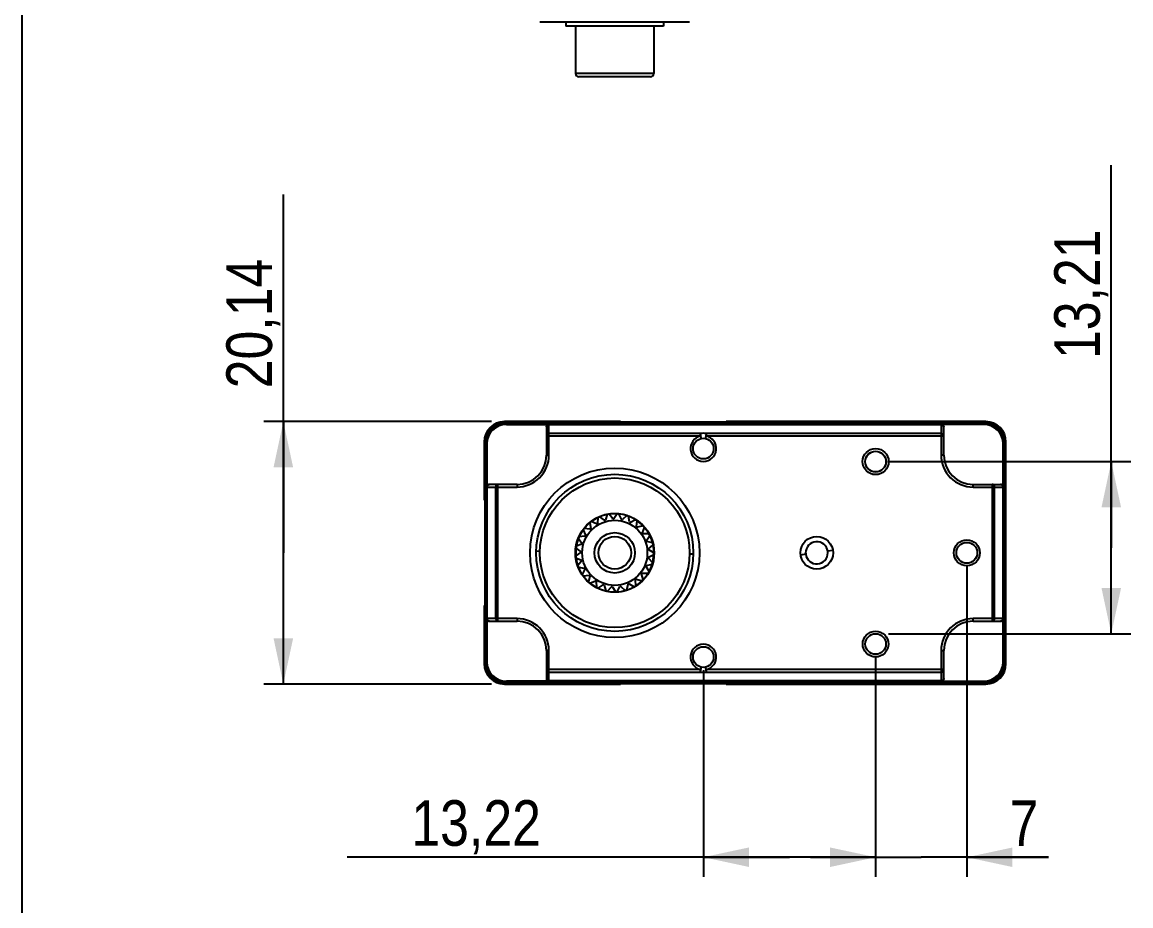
# Model space of a CAD drawing. Header units: millimetres. Extents: x 0 to 297, y 0 to 210.
# Drawn here: x 0 to 85.1, y 76.6 to 144.5 of the extents above; entities that cross this region are included whole.
import ezdxf

# ---------------------------------------------------------------- set-up
doc = ezdxf.new("R2010")
doc.units = ezdxf.units.MM
doc.header["$LTSCALE"] = 16.335
doc.layers.get('0').update_dxf_attribs({"linetype": 'CONTINUOUS'})
doc.styles.get("Standard").update_dxf_attribs({"font": 'txt', "width": 0.85})
doc.dimstyles.new('DIMSTYLE_3', dxfattribs={"dimtxt": 3.5, "dimasz": 3.5, "dimexe": 0.18, "dimexo": 0.0625, "dimgap": 0.09, "dimtad": 1, "dimdsep": 46, "dimtxsty": 'Standard', "dimblk": '_FILLED', "dimblk1": '_FILLED', "dimblk2": '_FILLED', "dimcen": 0.09, "dimadec": 0, "dimazin": 0, "dimtp": 0.2, "dimtm": 0.2, "dimtfac": 1, "dimtofl": 0, "dimtmove": 0, "dimatfit": 3, "dimldrblk": '_FILLED', "dimfxl": 1, "dimtolj": 1, "dimarcsym": 0})

# ---------------------------------------------------------------- blocks, each defined once
blk = doc.blocks.new('_FILLED')
at = {"color": 0, "linetype": 'ByBlock'}
blk.add_solid([(0, 0), (-1, 0.214), (-1, -0.214)], dxfattribs=at)
blk = doc.blocks.new('*D5')
at = {"color": 2, "linetype": 'Continuous'}
for p, q in [((20.043, 103.734), (20.043, 131.231)), ((36.006, 113.805), (18.543, 113.805)), ((20.043, 113.805), (20.043, 103.734)), ((20.043, 93.664), (20.043, 103.734)), ((36.006, 93.664), (18.543, 93.664))]:
    blk.add_line(p, q, dxfattribs=at)
at = {"color": 2, "linetype": 'Continuous', "xscale": 3.5, "yscale": 3.5, "zscale": 3.5}
for p, rotation in [((20.043, 113.805), 90), ((20.043, 93.664), 270)]:
    blk.add_blockref('_FILLED', p, dxfattribs=dict(at, rotation=rotation))
at = {"color": 2, "linetype": 'Continuous', "insert": (15.668, 116.356), "char_height": 3.5, "width": 14.875, "attachment_point": 1, "rotation": 90, "line_spacing_factor": 0.9}
blk.add_mtext('20,14', dxfattribs=at)
blk = doc.blocks.new('*D6')
at = {"color": 2, "linetype": 'Continuous'}
for p, q in [((65.497, 95.734), (65.497, 78.873)), ((52.277, 94.734), (52.277, 78.873)), ((58.887, 80.373), (24.94, 80.373)), ((52.277, 80.373), (58.887, 80.373)), ((65.497, 80.373), (58.887, 80.373))]:
    blk.add_line(p, q, dxfattribs=at)
at = {"color": 2, "linetype": 'Continuous', "xscale": 3.5, "yscale": 3.5, "zscale": 3.5, "rotation": 180}
blk.add_blockref('_FILLED', (52.277, 80.373), dxfattribs=at)
at = {"color": 2, "linetype": 'Continuous', "xscale": 3.5, "yscale": 3.5, "zscale": 3.5}
blk.add_blockref('_FILLED', (65.497, 80.373), dxfattribs=at)
at = {"color": 2, "linetype": 'Continuous', "insert": (39.815, 84.748), "char_height": 3.5, "width": 14.875, "attachment_point": 3, "line_spacing_factor": 0.9}
blk.add_mtext('13,22', dxfattribs=at)
blk = doc.blocks.new('*D7')
at = {"color": 2, "linetype": 'Continuous'}
for p, q in [((72.497, 102.734), (72.497, 78.869)), ((65.497, 94.944), (65.497, 78.869)), ((65.497, 80.369), (60.497, 80.369)), ((60.497, 80.369), (68.997, 80.369)), ((78.753, 80.369), (68.997, 80.369)), ((72.497, 80.369), (78.753, 80.369))]:
    blk.add_line(p, q, dxfattribs=at)
at = {"color": 2, "linetype": 'Continuous', "xscale": 3.5, "yscale": 3.5, "zscale": 3.5}
blk.add_blockref('_FILLED', (65.497, 80.369), dxfattribs=at)
at = {"color": 2, "linetype": 'Continuous', "xscale": 3.5, "yscale": 3.5, "zscale": 3.5, "rotation": 180}
blk.add_blockref('_FILLED', (72.497, 80.369), dxfattribs=at)
at = {"color": 2, "linetype": 'Continuous', "insert": (75.778, 84.744), "char_height": 3.5, "width": 2.975, "attachment_point": 1, "line_spacing_factor": 0.9}
blk.add_mtext('7', dxfattribs=at)
blk = doc.blocks.new('*D8')
at = {"color": 2, "linetype": 'Continuous'}
for p, q in [((83.582, 104.129), (83.582, 133.476)), ((66.497, 110.734), (85.082, 110.734)), ((83.582, 110.734), (83.582, 104.129)), ((83.582, 97.524), (83.582, 104.129)), ((66.497, 97.524), (85.082, 97.524))]:
    blk.add_line(p, q, dxfattribs=at)
at = {"color": 2, "linetype": 'Continuous', "xscale": 3.5, "yscale": 3.5, "zscale": 3.5}
for p, rotation in [((83.582, 110.734), 90), ((83.582, 97.524), 270)]:
    blk.add_blockref('_FILLED', p, dxfattribs=dict(at, rotation=rotation))
at = {"color": 2, "linetype": 'Continuous', "insert": (79.207, 118.601), "char_height": 3.5, "width": 14.875, "attachment_point": 1, "rotation": 90, "line_spacing_factor": 0.9}
blk.add_mtext('13,21', dxfattribs=at)

msp = doc.modelspace()

# ---------------------------------------------------------------- linework, layer by layer
at = {"color": 7, "linetype": 'Continuous'}
for p, q in [((0, 0), (0, 210)), ((51.221, 144.461), (39.733, 144.461)), ((41.727, 144.461), (41.727, 144.161)), ((49.227, 144.161), (41.727, 144.161)), ((42.477, 144.161), (42.477, 140.511)), ((48.477, 144.161), (48.477, 140.511)), ((49.227, 144.461), (49.227, 144.161)), ((48.477, 140.511), (42.477, 140.511)), ((48.227, 140.261), (42.727, 140.261)), ((45.927, 113.805), (37.006, 113.805)), ((37.011, 113.75), (37.166, 113.594)), ((73.942, 113.75), (37.011, 113.75)), ((37.077, 113.684), (73.876, 113.684)), ((37.166, 113.594), (40.427, 113.594)), ((40.227, 113.391), (40.227, 111.234)), ((40.427, 111.235), (40.427, 113.591)), ((70.527, 113.591), (40.427, 113.591)), ((40.427, 113.572), (70.527, 113.572)), ((45.927, 113.75), (45.927, 113.805)), ((54.027, 113.762), (45.927, 113.762)), ((54.027, 113.75), (54.027, 113.805)), ((73.947, 113.805), (54.027, 113.805)), ((73.787, 113.594), (70.527, 113.594)), ((70.527, 113.591), (70.527, 111.234)), ((70.727, 111.234), (70.727, 113.391)), ((73.787, 113.594), (73.942, 113.75)), ((40.227, 112.701), (52.063, 112.701)), ((52.063, 112.881), (40.427, 112.881)), ((52.106, 112.506), (52.063, 112.881)), ((52.063, 112.701), (52.106, 112.506)), ((52.49, 112.881), (52.447, 112.506)), ((52.447, 112.506), (52.49, 112.701)), ((70.527, 112.881), (52.49, 112.881)), ((52.49, 112.701), (70.727, 112.701)), ((35.456, 112.255), (35.456, 107.784)), ((35.511, 112.25), (35.511, 95.219)), ((35.666, 112.095), (35.511, 112.25)), ((35.577, 95.285), (35.577, 112.184)), ((35.666, 112.095), (35.666, 108.784)), ((75.442, 112.25), (75.287, 112.095)), ((75.287, 108.784), (75.287, 112.095)), ((75.376, 112.184), (75.376, 95.285)), ((75.442, 95.219), (75.442, 112.25)), ((75.497, 95.214), (75.497, 112.255)), ((40.427, 111.234), (40.227, 111.234)), ((70.727, 111.234), (70.527, 111.234)), ((37.977, 108.984), (35.866, 108.984)), ((36.51, 98.484), (36.51, 108.984)), ((37.977, 108.984), (37.977, 108.784)), ((72.977, 108.984), (75.087, 108.984)), ((72.977, 108.784), (72.977, 108.984)), ((74.443, 108.984), (74.443, 98.484)), ((35.671, 108.784), (35.671, 98.684)), ((35.671, 108.784), (37.977, 108.784)), ((35.69, 98.684), (35.69, 108.784)), ((36.329, 108.784), (36.329, 98.684)), ((72.977, 108.784), (75.283, 108.784)), ((74.624, 98.684), (74.624, 108.784)), ((75.263, 108.784), (75.263, 98.684)), ((75.283, 98.684), (75.283, 108.784)), ((35.511, 107.784), (35.456, 107.784)), ((35.499, 107.784), (35.499, 99.684)), ((44.191, 106.445), (44.154, 105.997)), ((44.68, 106.231), (44.322, 106.503)), ((44.906, 106.68), (44.758, 106.255)), ((45.326, 106.351), (45.047, 106.703)), ((45.656, 106.729), (45.407, 106.354)), ((45.982, 106.306), (45.799, 106.717)), ((46.395, 106.59), (46.061, 106.289)), ((46.606, 106.1), (46.531, 106.543)), ((43.576, 105.539), (43.131, 105.605)), ((43.558, 106.04), (43.633, 105.597)), ((44.084, 105.955), (43.67, 106.129)), ((47.077, 106.272), (46.678, 106.064)), ((47.158, 105.745), (47.196, 106.193)), ((47.657, 105.794), (47.22, 105.692)), ((47.605, 105.263), (47.753, 105.688)), ((42.684, 104.831), (42.963, 104.478)), ((43.187, 105.01), (42.74, 104.963)), ((43.044, 105.491), (43.227, 105.08)), ((48.101, 105.187), (47.652, 105.197)), ((47.919, 104.686), (48.168, 105.06)), ((39.734, 103.844), (39.452, 103.85)), ((42.499, 104.102), (42.857, 103.83)), ((42.942, 104.4), (42.52, 104.243)), ((48.38, 104.489), (47.947, 104.61)), ((48.079, 104.049), (48.413, 104.349)), ((48.477, 103.743), (48.087, 103.968)), ((62.215, 103.903), (61.819, 103.849)), ((42.856, 103.749), (42.486, 103.492)), ((42.501, 103.35), (42.916, 103.175)), ((42.934, 103.097), (42.641, 102.756)), ((48.384, 102.997), (48.063, 103.312)), ((48.075, 103.392), (48.474, 103.6)), ((51.501, 103.619), (51.219, 103.625)), ((60.134, 103.62), (59.738, 103.566)), ((42.69, 102.622), (43.135, 102.556)), ((43.173, 102.484), (42.973, 102.082)), ((47.669, 101.687), (47.54, 102.118)), ((47.588, 102.182), (48.038, 102.173)), ((48.11, 102.297), (47.877, 102.682)), ((47.908, 102.756), (48.346, 102.859)), ((43.055, 101.964), (43.502, 102.011)), ((43.556, 101.951), (43.463, 101.511)), ((43.571, 101.417), (43.993, 101.574)), ((44.06, 101.529), (44.079, 101.08)), ((44.207, 101.016), (44.577, 101.273)), ((46.412, 100.884), (46.506, 101.324)), ((46.579, 101.357), (46.969, 101.132)), ((47.091, 101.206), (47.073, 101.655)), ((47.136, 101.706), (47.569, 101.585)), ((44.653, 101.246), (44.783, 100.816)), ((44.923, 100.786), (45.217, 101.126)), ((45.298, 101.12), (45.531, 100.735)), ((45.674, 100.741), (45.874, 101.144)), ((45.953, 101.157), (46.275, 100.843)), ((35.456, 99.684), (35.456, 95.214)), ((35.511, 99.684), (35.456, 99.684)), ((35.666, 98.684), (35.666, 95.374)), ((37.978, 98.684), (35.671, 98.684)), ((35.866, 98.484), (37.977, 98.484)), ((37.977, 98.684), (37.977, 98.484)), ((75.283, 98.684), (72.976, 98.684)), ((72.977, 98.484), (72.977, 98.684)), ((72.977, 98.484), (75.087, 98.484)), ((75.287, 95.374), (75.287, 98.684)), ((40.227, 96.234), (40.227, 94.077)), ((40.227, 96.234), (40.427, 96.234)), ((40.427, 93.877), (40.427, 96.234)), ((70.527, 96.234), (70.727, 96.234)), ((70.527, 96.234), (70.527, 93.877)), ((70.727, 94.077), (70.727, 96.234)), ((35.511, 95.219), (35.666, 95.374)), ((75.287, 95.374), (75.442, 95.219)), ((52.063, 94.768), (40.227, 94.768)), ((40.427, 94.587), (52.063, 94.587)), ((52.063, 94.587), (52.106, 94.963)), ((52.106, 94.963), (52.063, 94.768)), ((52.49, 94.768), (52.447, 94.963)), ((52.447, 94.963), (52.49, 94.587)), ((70.727, 94.768), (52.49, 94.768)), ((52.49, 94.587), (70.527, 94.587)), ((37.006, 93.664), (45.927, 93.664)), ((37.166, 93.874), (37.011, 93.719)), ((37.011, 93.719), (73.942, 93.719)), ((73.876, 93.785), (37.077, 93.785)), ((40.427, 93.874), (37.166, 93.874)), ((70.527, 93.897), (40.427, 93.897)), ((40.427, 93.877), (70.527, 93.877)), ((45.927, 93.664), (45.927, 93.719)), ((45.927, 93.707), (54.027, 93.707)), ((54.027, 93.664), (54.027, 93.719)), ((54.027, 93.664), (73.947, 93.664)), ((70.527, 93.874), (73.787, 93.874)), ((73.942, 93.719), (73.787, 93.874))]:
    msp.add_line(p, q, dxfattribs=at)
for centre, radius in [((52.277, 111.734), 0.79), ((65.497, 110.734), 1), ((65.497, 110.734), 0.8), ((65.497, 110.734), 0.79), ((45.477, 103.734), 6.5), ((45.477, 103.734), 6.026), ((45.477, 103.734), 5.744), ((45.477, 103.734), 3.025), ((45.477, 103.734), 2.5), ((45.477, 103.734), 1.55), ((45.477, 103.734), 1.25), ((60.977, 103.734), 1.25), ((72.497, 103.734), 1), ((72.497, 103.734), 0.8), ((65.497, 96.734), 0.99), ((65.497, 96.734), 0.79), ((52.277, 95.734), 0.79)]:
    msp.add_circle(centre, radius, dxfattribs=at)
for centre, radius, start, end in [((42.727, 140.511), 0.25, 180, 269.98846), ((48.227, 140.511), 0.25, 270.04245, 360), ((37.006, 112.255), 1.55, 90.00043, 179.99957), ((40.429, 113.394), 0.202, 164.87241, 174.42775), ((40.425, 113.394), 0.198, 174.43168, 179.98591), ((40.426, 113.391), 0.2, 175.44045, 179.99449), ((40.426, 113.395), 0.2, 97.69101, 164.85068), ((40.415, 113.375), 0.193, 127.07918, 132.02254), ((40.427, 113.391), 0.201, 119.89492, 132.13705), ((40.42, 113.368), 0.203, 117.4943, 127.05581), ((40.427, 113.39), 0.201, 100.79011, 119.81255), ((40.427, 113.391), 0.201, 90.03004, 100.73363), ((40.427, 113.35), 0.222, 90.01781, 99.02624), ((40.427, 113.395), 0.199, 90.02594, 97.77175), ((70.526, 113.395), 0.199, 82.22828, 89.97406), ((70.526, 113.391), 0.201, 79.26642, 89.96996), ((70.527, 113.35), 0.222, 80.97548, 89.98576), ((70.527, 113.395), 0.2, 15.14928, 82.30902), ((70.526, 113.39), 0.201, 60.18753, 79.20994), ((70.526, 113.391), 0.201, 47.86299, 60.10515), ((70.533, 113.368), 0.203, 52.94287, 62.5046), ((70.538, 113.375), 0.193, 47.97592, 52.91948), ((70.527, 113.391), 0.2, 44.41789, 47.8382), ((70.543, 113.38), 0.187, 37.88086, 47.97753), ((70.527, 113.391), 0.2, 4.54255, 44.42614), ((70.524, 113.394), 0.202, 5.57203, 15.12755), ((70.529, 113.394), 0.198, 0.01409, 5.56809), ((70.527, 113.391), 0.2, 0.00551, 4.56021), ((73.947, 112.255), 1.55, 0.00043, 89.99957), ((52.277, 111.734), 0.99, 102.44534, 77.55466), ((52.277, 111.914), 0.991, 77.56608, 102.43392), ((15.393, 112.791), 36.671, 359.85907, 0.14086), ((86.181, 112.791), 33.692, 179.84672, 180.15343), ((37.977, 111.234), 2.45, 270.01488, 0.01842), ((37.977, 111.234), 2.25, 270, 360), ((72.977, 111.234), 2.45, 180.01488, 270.01842), ((72.977, 111.234), 2.25, 180, 270), ((35.866, 108.784), 0.2, 105.14928, 172.30902), ((35.871, 108.784), 0.201, 137.86299, 150.10515), ((35.894, 108.791), 0.203, 142.94287, 152.5046), ((35.87, 108.785), 0.2, 134.41789, 137.8382), ((35.871, 108.784), 0.2, 94.54255, 134.42614), ((35.887, 108.796), 0.193, 137.97592, 142.91948), ((35.882, 108.801), 0.187, 127.88086, 137.97753), ((35.867, 108.782), 0.202, 94.88786, 105.12824), ((35.866, 108.787), 0.198, 90.01099, 94.87734), ((35.871, 108.785), 0.2, 90.00551, 94.56021), ((75.083, 108.785), 0.2, 85.44045, 89.99449), ((75.087, 108.787), 0.198, 85.1226, 89.98901), ((75.086, 108.782), 0.202, 74.87172, 85.11208), ((75.087, 108.784), 0.2, 7.69101, 74.85068), ((75.066, 108.796), 0.193, 37.07918, 42.02254), ((75.059, 108.791), 0.203, 27.4943, 37.05581), ((75.082, 108.784), 0.201, 29.89492, 42.13705), ((35.865, 108.784), 0.199, 172.22828, 179.97406), ((35.871, 108.784), 0.201, 169.26642, 179.96996), ((35.872, 108.784), 0.201, 150.18753, 169.20994), ((35.912, 108.784), 0.222, 170.97548, 179.98576), ((75.082, 108.784), 0.201, 10.79011, 29.81255), ((75.041, 108.784), 0.222, 0.01781, 9.02624), ((75.082, 108.784), 0.201, 0.03004, 10.73363), ((75.088, 108.784), 0.199, 0.02594, 7.77175), ((45.477, 103.734), 3, 115.37134, 127.02231), ((45.477, 103.734), 3, 72.17197, 115.36843), ((45.366, 106.382), 0.05, 218.4, 326.4), ((45.477, 103.734), 3, 55.03157, 72.16843), ((45.477, 103.734), 3, 127.03157, 230.56843), ((43.583, 105.588), 0.05, 261.6, 9.6), ((44.104, 106.001), 0.05, 247.2, 355.2), ((44.711, 106.271), 0.05, 232.8, 340.8), ((46.028, 106.326), 0.05, 204, 312), ((46.655, 106.108), 0.05, 189.6, 297.6), ((47.208, 105.74), 0.05, 175.2, 283.2), ((45.477, 103.734), 3, 28.9709, 55.02834), ((43.182, 105.059), 0.05, 276, 24), ((47.653, 105.247), 0.05, 160.80004, 268.8), ((47.96, 104.658), 0.05, 146.4, 254.4), ((45.477, 103.734), 3, 11.83157, 28.96843), ((42.827, 103.79), 0.05, 304.8, 52.8), ((42.924, 104.447), 0.05, 290.4, 38.4), ((48.112, 104.011), 0.05, 132, 240), ((45.477, 103.734), 3, 357.43157, 11.82785), ((60.977, 103.734), 0.85, 7.74837, 180), ((60.977, 103.734), 0.85, 0, 7.74837), ((42.897, 103.129), 0.05, 319.2, 67.2), ((45.477, 103.734), 3, 328.63157, 357.42816), ((48.098, 103.347), 0.05, 117.60003, 225.6), ((60.977, 103.734), 0.85, 180, 187.74837), ((60.977, 103.734), 0.85, 187.74837, 360), ((43.128, 102.507), 0.05, 333.6, 81.6), ((47.587, 102.132), 0.05, 88.80003, 196.8), ((45.477, 103.734), 3, 316.97165, 328.6289), ((47.919, 102.707), 0.05, 103.2, 211.2), ((43.507, 101.961), 0.05, 348, 96), ((45.477, 103.734), 3, 230.57165, 256.62934), ((44.01, 101.527), 0.05, 2.40003, 110.4), ((44.605, 101.232), 0.05, 16.8, 124.8), ((45.477, 103.734), 3, 273.77189, 316.96843), ((46.554, 101.313), 0.05, 60, 168), ((47.123, 101.658), 0.05, 74.4, 182.4), ((45.477, 103.734), 3, 256.63157, 273.76843), ((45.255, 101.094), 0.05, 31.2, 139.2), ((45.918, 101.121), 0.05, 45.60004, 153.6), ((35.865, 98.684), 0.199, 180.02595, 187.77175), ((35.866, 98.684), 0.2, 187.69101, 254.85068), ((35.871, 98.684), 0.201, 180.03004, 190.73363), ((35.872, 98.685), 0.201, 190.79011, 209.81255), ((35.912, 98.684), 0.222, 180.01424, 189.02453), ((35.871, 98.685), 0.201, 209.89492, 222.13705), ((35.867, 98.687), 0.202, 254.87172, 265.11208), ((35.866, 98.682), 0.198, 265.1226, 269.98901), ((35.871, 98.684), 0.2, 265.44045, 269.99449), ((37.977, 96.234), 2.25, 0, 90), ((37.977, 96.234), 2.45, 0.00072, 89.97144), ((72.977, 96.234), 2.45, 90.01484, 180.0184), ((72.977, 96.234), 2.25, 90, 180), ((75.083, 98.684), 0.2, 270.00551, 274.56021), ((75.087, 98.682), 0.198, 270.01099, 274.87734), ((75.083, 98.684), 0.2, 274.54255, 314.42614), ((75.086, 98.687), 0.202, 274.88786, 285.12824), ((75.087, 98.684), 0.2, 285.14928, 352.30901), ((75.071, 98.668), 0.187, 307.88086, 317.97753), ((75.066, 98.672), 0.193, 317.97592, 322.91948), ((75.059, 98.678), 0.203, 322.94287, 332.5046), ((75.083, 98.684), 0.2, 314.41789, 317.8382), ((75.082, 98.685), 0.201, 317.86299, 330.10515), ((75.082, 98.685), 0.201, 330.18753, 349.20994), ((75.041, 98.684), 0.222, 350.97548, 359.98576), ((75.082, 98.684), 0.201, 349.26642, 359.96996), ((75.088, 98.684), 0.199, 352.22828, 359.97405), ((52.277, 95.734), 0.99, 282.44534, 257.55466), ((37.006, 95.214), 1.55, 180.00043, 269.99957), ((18.372, 94.677), 33.692, 359.84673, 0.15343), ((52.277, 95.555), 0.991, 257.56608, 282.43392), ((89.161, 94.677), 36.671, 179.85908, 180.14086), ((73.947, 95.214), 1.55, 270.00043, 359.99957), ((40.426, 94.077), 0.2, 180.00537, 184.5602), ((40.425, 94.074), 0.198, 180.01409, 185.56809), ((40.427, 94.077), 0.2, 184.54256, 224.42613), ((40.429, 94.075), 0.202, 185.57203, 195.12755), ((40.426, 94.074), 0.2, 195.14928, 262.30902), ((40.426, 94.077), 0.2, 224.41788, 227.8382), ((40.427, 94.078), 0.201, 227.86299, 240.10515), ((40.427, 94.078), 0.201, 240.18753, 259.20994), ((40.427, 94.078), 0.201, 259.26642, 269.96996), ((40.427, 94.119), 0.222, 260.97548, 269.98576), ((40.427, 94.073), 0.199, 262.22828, 269.97406), ((70.527, 94.119), 0.222, 270.01424, 279.02453), ((70.526, 94.078), 0.201, 270.03004, 280.73363), ((70.526, 94.073), 0.199, 270.02594, 277.77175), ((70.527, 94.074), 0.2, 277.69101, 344.85068), ((70.526, 94.078), 0.201, 280.79011, 299.81255), ((70.526, 94.078), 0.201, 299.89492, 312.13705), ((70.524, 94.075), 0.202, 344.87241, 354.42775), ((70.527, 94.077), 0.2, 355.44045, 359.99449), ((70.529, 94.074), 0.198, 354.43168, 359.98591)]:
    msp.add_arc(centre, radius, start, end, dxfattribs=at)
for centre, major_axis, ratio, start_param, end_param in [((37.011, 112.25), (-1.061, 1.061), 0.999951, -0.785374, 0.785374), ((37.077, 112.184), (-1.061, 1.061), 0.999924, -0.78536, 0.78536), ((37.167, 112.094), (-1.061, 1.061), 0.999924, -0.78536, 0.78536), ((73.787, 112.094), (1.061, 1.061), 0.999924, -0.78536, 0.78536), ((73.876, 112.184), (1.061, 1.061), 0.999924, -0.78536, 0.78536), ((73.942, 112.25), (1.061, 1.061), 0.999951, -0.785374, 0.785374), ((37.167, 95.374), (1.061, 1.061), 0.999924, 2.356233, 3.926953), ((73.787, 95.374), (1.061, -1.061), 0.999924, -0.78536, 0.78536), ((37.011, 95.219), (-1.061, -1.061), 0.999951, -0.785374, 0.785374), ((37.077, 95.285), (1.061, 1.061), 0.999924, 2.356233, 3.926953), ((73.876, 95.285), (1.061, -1.061), 0.999924, -0.78536, 0.78536), ((73.942, 95.219), (1.061, -1.061), 0.999951, -0.785374, 0.785374)]:
    msp.add_ellipse(centre, major_axis=major_axis, ratio=ratio, start_param=start_param, end_param=end_param, dxfattribs=at)
for points in [[(40.246, 113.478), (40.236, 113.456), (40.229, 113.432), (40.227, 113.407)], [(40.227, 113.391), (40.227, 113.407), (40.229, 113.423), (40.233, 113.438)], [(40.292, 113.54), (40.273, 113.522), (40.258, 113.501), (40.246, 113.478)], [(70.72, 113.438), (70.724, 113.423), (70.727, 113.407), (70.727, 113.391)], [(40.427, 112.881), (40.4, 112.881), (40.372, 112.876), (40.347, 112.867)], [(35.824, 108.978), (35.839, 108.982), (35.855, 108.984), (35.871, 108.984)], [(75.083, 108.984), (75.098, 108.984), (75.114, 108.982), (75.129, 108.978)], [(75.169, 108.965), (75.147, 108.975), (75.123, 108.982), (75.098, 108.984)], [(75.231, 108.919), (75.214, 108.938), (75.192, 108.953), (75.169, 108.965)], [(74.624, 108.784), (74.624, 108.811), (74.619, 108.839), (74.609, 108.864)], [(35.722, 98.55), (35.739, 98.531), (35.761, 98.515), (35.784, 98.504)], [(35.784, 98.504), (35.806, 98.494), (35.83, 98.487), (35.855, 98.485)], [(35.871, 98.484), (35.855, 98.484), (35.839, 98.487), (35.824, 98.491)], [(36.329, 98.684), (36.329, 98.657), (36.335, 98.63), (36.344, 98.605)], [(75.129, 98.491), (75.114, 98.487), (75.098, 98.484), (75.083, 98.484)], [(70.527, 94.587), (70.553, 94.587), (70.581, 94.592), (70.606, 94.602)], [(40.227, 94.077), (40.227, 94.062), (40.229, 94.046), (40.233, 94.031)], [(70.661, 93.929), (70.68, 93.946), (70.696, 93.968), (70.707, 93.991)], [(70.707, 93.991), (70.717, 94.013), (70.724, 94.037), (70.726, 94.062)], [(70.727, 94.077), (70.727, 94.062), (70.724, 94.046), (70.72, 94.031)]]:
    msp.add_open_spline(points, degree=3, dxfattribs=at)
for points, knots in [([(40.233, 113.438), (40.236, 113.446), (40.247, 113.476), (40.267, 113.503), (40.285, 113.519)], [0, 0, 0, 0, 0.24686, 1, 1, 1, 1]), ([(40.292, 113.54), (40.291, 113.538), (40.286, 113.533), (40.285, 113.525), (40.285, 113.519)], [0, 0, 0, 0, 0.221404, 1, 1, 1, 1]), ([(40.392, 113.569), (40.386, 113.568), (40.364, 113.564), (40.342, 113.555), (40.327, 113.548)], [0, 0, 0, 0, 0.252425, 1, 1, 1, 1]), ([(70.561, 113.569), (70.567, 113.568), (70.59, 113.564), (70.611, 113.555), (70.627, 113.548)], [0, 0, 0, 0, 0.252423, 1, 1, 1, 1]), ([(70.661, 113.54), (70.662, 113.538), (70.667, 113.533), (70.668, 113.525), (70.668, 113.519)], [0, 0, 0, 0, 0.221403, 1, 1, 1, 1]), ([(70.69, 113.495), (70.694, 113.49), (70.706, 113.473), (70.715, 113.453), (70.72, 113.438)], [0, 0, 0, 0, 0.253577, 1, 1, 1, 1]), ([(40.347, 112.867), (40.313, 112.853), (40.266, 112.819), (40.232, 112.754), (40.227, 112.719), (40.227, 112.701)], [0, 0, 0, 0, 0.510507, 0.757523, 1, 1, 1, 1]), ([(40.285, 112.701), (40.285, 112.717), (40.29, 112.777), (40.316, 112.836), (40.347, 112.867)], [0, 0, 0, 0, 0.27021, 1, 1, 1, 1]), ([(70.668, 112.829), (70.649, 112.846), (70.604, 112.872), (70.552, 112.881), (70.527, 112.881)], [0, 0, 0, 0, 0.493467, 1, 1, 1, 1]), ([(70.606, 112.701), (70.623, 112.724), (70.645, 112.757), (70.664, 112.801), (70.668, 112.82), (70.668, 112.829)], [0, 0, 0, 0, 0.59515, 0.825837, 1, 1, 1, 1]), ([(70.727, 112.701), (70.727, 112.725), (70.716, 112.773), (70.686, 112.812), (70.668, 112.829)], [0, 0, 0, 0, 0.492523, 1, 1, 1, 1]), ([(35.722, 108.919), (35.723, 108.92), (35.729, 108.925), (35.737, 108.926), (35.743, 108.926)], [0, 0, 0, 0, 0.221403, 1, 1, 1, 1]), ([(35.767, 108.948), (35.771, 108.952), (35.789, 108.964), (35.809, 108.973), (35.824, 108.978)], [0, 0, 0, 0, 0.253577, 1, 1, 1, 1]), ([(36.382, 108.926), (36.365, 108.907), (36.338, 108.862), (36.329, 108.81), (36.329, 108.784)], [0, 0, 0, 0, 0.493467, 1, 1, 1, 1]), ([(36.51, 108.984), (36.486, 108.984), (36.438, 108.974), (36.399, 108.944), (36.382, 108.926)], [0, 0, 0, 0, 0.492523, 1, 1, 1, 1]), ([(36.382, 108.926), (36.391, 108.926), (36.41, 108.922), (36.454, 108.903), (36.487, 108.881), (36.51, 108.864)], [0, 0, 0, 0, 0.174163, 0.40485, 1, 1, 1, 1]), ([(74.609, 108.864), (74.596, 108.898), (74.561, 108.945), (74.496, 108.979), (74.461, 108.984), (74.443, 108.984)], [0, 0, 0, 0, 0.510507, 0.757523, 1, 1, 1, 1]), ([(74.443, 108.926), (74.459, 108.926), (74.519, 108.921), (74.579, 108.895), (74.609, 108.864)], [0, 0, 0, 0, 0.27021, 1, 1, 1, 1]), ([(75.129, 108.978), (75.137, 108.975), (75.167, 108.964), (75.194, 108.944), (75.21, 108.926)], [0, 0, 0, 0, 0.24686, 1, 1, 1, 1]), ([(75.231, 108.919), (75.23, 108.92), (75.224, 108.925), (75.216, 108.926), (75.21, 108.926)], [0, 0, 0, 0, 0.221404, 1, 1, 1, 1]), ([(35.693, 108.819), (35.694, 108.825), (35.698, 108.847), (35.706, 108.869), (35.714, 108.884)], [0, 0, 0, 0, 0.252423, 1, 1, 1, 1]), ([(75.26, 108.819), (75.259, 108.825), (75.255, 108.847), (75.247, 108.869), (75.239, 108.884)], [0, 0, 0, 0, 0.252425, 1, 1, 1, 1]), ([(35.714, 98.584), (35.706, 98.6), (35.698, 98.621), (35.694, 98.644), (35.693, 98.65)], [0, 0, 0, 0, 0.747577, 1, 1, 1, 1]), ([(35.743, 98.543), (35.735, 98.552), (35.725, 98.566), (35.716, 98.581), (35.714, 98.584)], [0, 0, 0, 0, 0.74721, 1, 1, 1, 1]), ([(35.743, 98.543), (35.741, 98.543), (35.733, 98.543), (35.726, 98.546), (35.722, 98.55)], [0, 0, 0, 0, 0.292899, 1, 1, 1, 1]), ([(35.824, 98.491), (35.816, 98.493), (35.786, 98.505), (35.759, 98.525), (35.743, 98.543)], [0, 0, 0, 0, 0.24686, 1, 1, 1, 1]), ([(36.51, 98.543), (36.494, 98.543), (36.434, 98.548), (36.374, 98.574), (36.344, 98.605)], [0, 0, 0, 0, 0.27021, 1, 1, 1, 1]), ([(36.344, 98.605), (36.358, 98.571), (36.392, 98.524), (36.457, 98.49), (36.492, 98.484), (36.51, 98.484)], [0, 0, 0, 0, 0.510507, 0.757523, 1, 1, 1, 1]), ([(74.571, 98.543), (74.562, 98.543), (74.543, 98.547), (74.499, 98.566), (74.466, 98.588), (74.443, 98.605)], [0, 0, 0, 0, 0.174163, 0.40485, 1, 1, 1, 1]), ([(74.443, 98.484), (74.467, 98.484), (74.515, 98.495), (74.555, 98.525), (74.571, 98.543)], [0, 0, 0, 0, 0.492523, 1, 1, 1, 1]), ([(74.571, 98.543), (74.588, 98.562), (74.615, 98.607), (74.624, 98.658), (74.624, 98.684)], [0, 0, 0, 0, 0.493467, 1, 1, 1, 1]), ([(75.186, 98.521), (75.182, 98.517), (75.164, 98.505), (75.145, 98.496), (75.129, 98.491)], [0, 0, 0, 0, 0.253577, 1, 1, 1, 1]), ([(75.231, 98.55), (75.23, 98.549), (75.224, 98.544), (75.216, 98.543), (75.21, 98.543)], [0, 0, 0, 0, 0.221403, 1, 1, 1, 1]), ([(75.26, 98.65), (75.259, 98.644), (75.255, 98.621), (75.247, 98.6), (75.239, 98.584)], [0, 0, 0, 0, 0.252423, 1, 1, 1, 1]), ([(40.227, 94.768), (40.227, 94.744), (40.237, 94.696), (40.267, 94.656), (40.285, 94.64)], [0, 0, 0, 0, 0.492523, 1, 1, 1, 1]), ([(40.347, 94.768), (40.33, 94.745), (40.308, 94.712), (40.289, 94.668), (40.285, 94.648), (40.285, 94.64)], [0, 0, 0, 0, 0.59515, 0.825837, 1, 1, 1, 1]), ([(40.285, 94.64), (40.304, 94.623), (40.349, 94.596), (40.401, 94.587), (40.427, 94.587)], [0, 0, 0, 0, 0.493467, 1, 1, 1, 1]), ([(70.668, 94.768), (70.668, 94.751), (70.663, 94.692), (70.637, 94.632), (70.606, 94.602)], [0, 0, 0, 0, 0.27021, 1, 1, 1, 1]), ([(70.606, 94.602), (70.64, 94.615), (70.687, 94.65), (70.721, 94.715), (70.727, 94.75), (70.727, 94.768)], [0, 0, 0, 0, 0.510507, 0.757523, 1, 1, 1, 1]), ([(40.233, 94.031), (40.236, 94.023), (40.247, 93.993), (40.267, 93.966), (40.285, 93.95)], [0, 0, 0, 0, 0.24686, 1, 1, 1, 1]), ([(40.292, 93.929), (40.291, 93.93), (40.286, 93.936), (40.285, 93.944), (40.285, 93.95)], [0, 0, 0, 0, 0.221403, 1, 1, 1, 1]), ([(40.285, 93.95), (40.294, 93.941), (40.308, 93.931), (40.323, 93.923), (40.327, 93.921)], [0, 0, 0, 0, 0.74721, 1, 1, 1, 1]), ([(40.327, 93.921), (40.342, 93.913), (40.364, 93.905), (40.386, 93.901), (40.392, 93.9)], [0, 0, 0, 0, 0.747577, 1, 1, 1, 1]), ([(70.627, 93.921), (70.611, 93.913), (70.59, 93.905), (70.567, 93.901), (70.561, 93.9)], [0, 0, 0, 0, 0.747577, 1, 1, 1, 1]), ([(70.668, 93.95), (70.659, 93.941), (70.645, 93.931), (70.63, 93.923), (70.627, 93.921)], [0, 0, 0, 0, 0.74721, 1, 1, 1, 1]), ([(70.661, 93.929), (70.662, 93.93), (70.667, 93.936), (70.668, 93.944), (70.668, 93.95)], [0, 0, 0, 0, 0.221404, 1, 1, 1, 1]), ([(70.72, 94.031), (70.717, 94.023), (70.706, 93.993), (70.686, 93.966), (70.668, 93.95)], [0, 0, 0, 0, 0.24686, 1, 1, 1, 1])]:
    msp.add_open_spline(points, degree=3, knots=knots, dxfattribs=at)

# ---------------------------------------------------------------- dimensions: what is measured, and where the dimension line sits
at = {"color": 2, "linetype": 'Continuous'}
for base, p1, p2, angle, picture, middle in [((83.582, 97.524), (66.497, 110.734), (66.497, 97.524), 270, '*D8', (80.957, 126.038)), ((20.043, 93.664), (36.006, 113.805), (36.006, 93.664), 270, '*D5', (17.418, 123.793)), ((65.497, 80.369), (72.497, 102.734), (65.497, 94.944), 180, '*D7', (77.265, 82.994))]:
    dim = msp.add_linear_dim(base=base, p1=p1, p2=p2, angle=angle, dimstyle='DIMSTYLE_3', dxfattribs=at)
    dim.commit()
    dim.dimension.update_dxf_attribs({"geometry": picture, "text_midpoint": middle, "dimtype": 160})
dim = msp.add_linear_dim(base=(65.497, 80.373), p1=(52.277, 94.734), p2=(65.497, 95.734), dimstyle='DIMSTYLE_3', dxfattribs=at)
dim.commit()
dim.dimension.update_dxf_attribs({"geometry": '*D6', "text_midpoint": (17.502, 82.998), "dimtype": 160})

doc.saveas('drawing.dxf')
